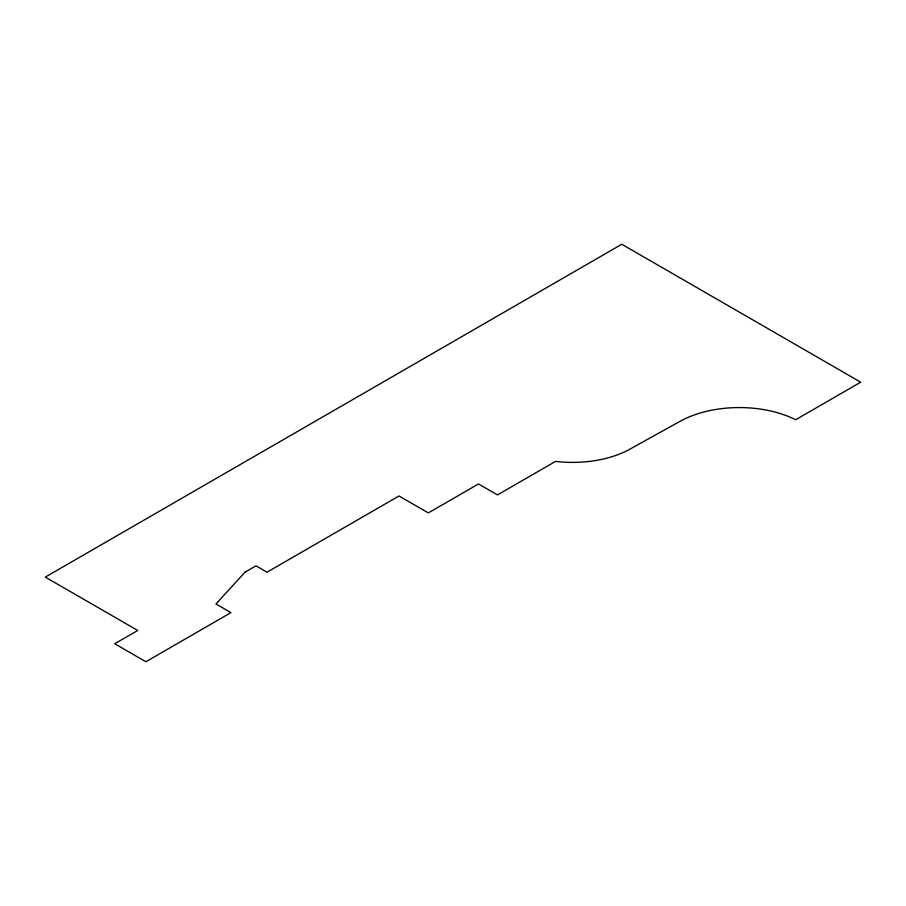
<?xml version="1.0" encoding="UTF-8"?>
<svg xmlns="http://www.w3.org/2000/svg" width="906" height="906" viewBox="0 0 906 906"><rect width="100%" height="100%" fill="white"/><g stroke="black" fill="none" stroke-linecap="round" stroke-linejoin="round"><path stroke-width="1.36" d="M244.994 572.207L215.956 603.974L230.951 612.626L145.877 661.742L114.734 643.758L137.746 630.474L45.3 577.099L621.799 244.258L860.7 382.185L795.649 419.75A85.708 49.479 0 0 0 679.828 421.437L632.286 447.836A83.386 48.143 0 0 1 555.559 461.403L497.507 494.914L478.515 483.951L428.345 512.921L399.002 495.978L266.998 572.196L256.002 565.842L244.994 572.207"/></g></svg>
